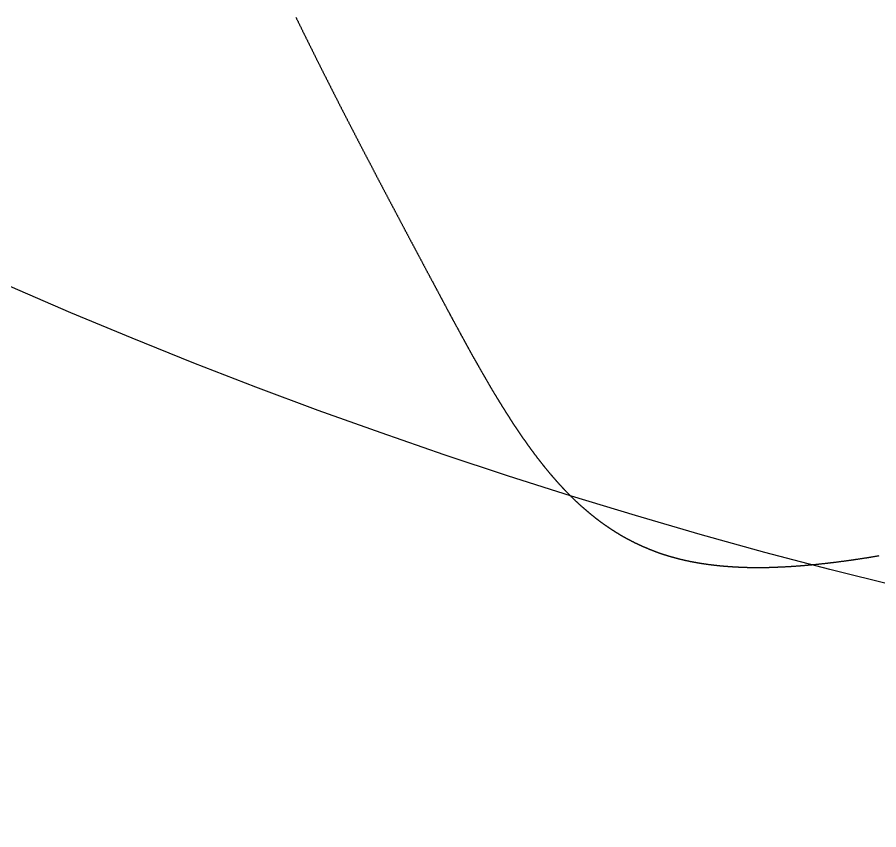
# Model space of a CAD drawing. Header units: millimetres. Extents: x 88 to 97873, y 32 to 55088.
# Drawn here: x 48786.786 to 48788.591, y 5107.366 to 5109.067 of the extents above; entities that cross this region are included whole.
import ezdxf

# ---------------------------------------------------------------- set-up
doc = ezdxf.new("R2010")
doc.units = ezdxf.units.MM
doc.header["$LTSCALE"] = 0.3

msp = doc.modelspace()

# ---------------------------------------------------------------- linework, layer by layer
msp.add_lwpolyline([(48787.3698, 5109.0677), (48787.3704, 5109.0665), (48787.371, 5109.0654), (48787.3715, 5109.0642), (48787.3721, 5109.063), (48787.3727, 5109.0618), (48787.3733, 5109.0607), (48787.3738, 5109.0595), (48787.3744, 5109.0583), (48787.375, 5109.0571), (48787.3755, 5109.056), (48787.3761, 5109.0548), (48787.3767, 5109.0536), (48787.3773, 5109.0525), (48787.3778, 5109.0513), (48787.3784, 5109.0501), (48787.379, 5109.0489), (48787.3796, 5109.0478), (48787.3801, 5109.0466), (48787.3807, 5109.0454), (48787.3813, 5109.0443), (48787.3819, 5109.0431), (48787.3824, 5109.0419), (48787.383, 5109.0408), (48787.3836, 5109.0396), (48787.3841, 5109.0384), (48787.3847, 5109.0372), (48787.3853, 5109.0361), (48787.3859, 5109.0349), (48787.3864, 5109.0337), (48787.387, 5109.0326), (48787.3876, 5109.0314), (48787.3882, 5109.0303), (48787.3887, 5109.0291), (48787.3893, 5109.0279), (48787.3899, 5109.0268), (48787.3905, 5109.0256), (48787.391, 5109.0244), (48787.3916, 5109.0233), (48787.3922, 5109.0221), (48787.3928, 5109.0209), (48787.3933, 5109.0198), (48787.3939, 5109.0186), (48787.3945, 5109.0175), (48787.3951, 5109.0163), (48787.3956, 5109.0151), (48787.3962, 5109.014), (48787.3968, 5109.0128), (48787.3974, 5109.0116), (48787.3979, 5109.0105), (48787.3985, 5109.0093), (48787.3991, 5109.0082), (48787.3997, 5109.007), (48787.4002, 5109.0058), (48787.4008, 5109.0047), (48787.4014, 5109.0035), (48787.402, 5109.0024), (48787.4025, 5109.0012), (48787.4031, 5109.0001), (48787.4037, 5108.9989), (48787.4043, 5108.9977), (48787.4048, 5108.9966), (48787.4054, 5108.9954), (48787.406, 5108.9943), (48787.4066, 5108.9931), (48787.4071, 5108.992), (48787.4077, 5108.9908), (48787.4083, 5108.9897), (48787.4089, 5108.9885), (48787.4094, 5108.9874), (48787.41, 5108.9862), (48787.4106, 5108.985), (48787.4111, 5108.9839), (48787.4117, 5108.9827), (48787.4123, 5108.9816), (48787.4129, 5108.9804), (48787.4134, 5108.9793), (48787.414, 5108.9781), (48787.4146, 5108.977), (48787.4152, 5108.9758), (48787.4157, 5108.9747), (48787.4163, 5108.9735), (48787.4169, 5108.9724), (48787.4175, 5108.9712), (48787.418, 5108.9701), (48787.4186, 5108.9689), (48787.4192, 5108.9678), (48787.4198, 5108.9666), (48787.4203, 5108.9655), (48787.4209, 5108.9644), (48787.4215, 5108.9632), (48787.4221, 5108.9621), (48787.4226, 5108.9609), (48787.4232, 5108.9598), (48787.4238, 5108.9586), (48787.4244, 5108.9575), (48787.4249, 5108.9563), (48787.4255, 5108.9552), (48787.4261, 5108.954), (48787.4267, 5108.9529), (48787.4272, 5108.9518), (48787.4278, 5108.9506), (48787.4284, 5108.9495), (48787.429, 5108.9483), (48787.4295, 5108.9472), (48787.4301, 5108.9461), (48787.4307, 5108.9449), (48787.4313, 5108.9438), (48787.4318, 5108.9426), (48787.4324, 5108.9415), (48787.433, 5108.9404), (48787.4336, 5108.9392), (48787.4341, 5108.9381), (48787.4347, 5108.9369), (48787.4353, 5108.9358), (48787.4359, 5108.9347), (48787.4364, 5108.9335), (48787.437, 5108.9324), (48787.4376, 5108.9313), (48787.4382, 5108.9301), (48787.4387, 5108.929), (48787.4393, 5108.9279), (48787.4399, 5108.9267), (48787.4404, 5108.9256), (48787.441, 5108.9244), (48787.4416, 5108.9233), (48787.4422, 5108.9222), (48787.4427, 5108.921), (48787.4433, 5108.9199), (48787.4439, 5108.9188), (48787.4445, 5108.9177), (48787.445, 5108.9165), (48787.4456, 5108.9154), (48787.4462, 5108.9143), (48787.4468, 5108.9131), (48787.4473, 5108.912), (48787.4479, 5108.9109), (48787.4485, 5108.9097), (48787.449, 5108.9086), (48787.4496, 5108.9075), (48787.4502, 5108.9064), (48787.4508, 5108.9052), (48787.4513, 5108.9041), (48787.4519, 5108.903), (48787.4525, 5108.9018), (48787.4531, 5108.9007), (48787.4536, 5108.8996), (48787.4542, 5108.8985), (48787.4548, 5108.8973), (48787.4554, 5108.8962), (48787.4559, 5108.8951), (48787.4565, 5108.894), (48787.4571, 5108.8928), (48787.4576, 5108.8917), (48787.4582, 5108.8906), (48787.4588, 5108.8895), (48787.4594, 5108.8884), (48787.4599, 5108.8872), (48787.4605, 5108.8861), (48787.4611, 5108.885), (48787.4616, 5108.8839), (48787.4622, 5108.8828), (48787.4628, 5108.8816), (48787.4634, 5108.8805), (48787.4639, 5108.8794), (48787.4645, 5108.8783), (48787.4651, 5108.8772), (48787.4657, 5108.876), (48787.4662, 5108.8749), (48787.4668, 5108.8738), (48787.4674, 5108.8727), (48787.4679, 5108.8716), (48787.4685, 5108.8705), (48787.4691, 5108.8693), (48787.4697, 5108.8682), (48787.4702, 5108.8671), (48787.4708, 5108.866), (48787.4714, 5108.8649), (48787.4719, 5108.8638), (48787.4725, 5108.8627), (48787.4731, 5108.8616), (48787.4736, 5108.8604), (48787.4742, 5108.8593), (48787.4748, 5108.8582), (48787.4754, 5108.8571), (48787.4759, 5108.856), (48787.4765, 5108.8549), (48787.4771, 5108.8538), (48787.4776, 5108.8527), (48787.4782, 5108.8516), (48787.4788, 5108.8504), (48787.4793, 5108.8493), (48787.4799, 5108.8482), (48787.4805, 5108.8471), (48787.4811, 5108.846), (48787.4816, 5108.8449), (48787.4822, 5108.8438), (48787.4828, 5108.8427), (48787.4833, 5108.8416), (48787.4839, 5108.8405), (48787.4845, 5108.8394), (48787.485, 5108.8383), (48787.4856, 5108.8372), (48787.4862, 5108.8361), (48787.4867, 5108.835), (48787.4873, 5108.8339), (48787.4879, 5108.8328), (48787.4885, 5108.8317), (48787.489, 5108.8306), (48787.4896, 5108.8295), (48787.4902, 5108.8284), (48787.4907, 5108.8273), (48787.4913, 5108.8262), (48787.4919, 5108.8251), (48787.4924, 5108.824), (48787.493, 5108.8229), (48787.4936, 5108.8218), (48787.4941, 5108.8207), (48787.4947, 5108.8196), (48787.4953, 5108.8185), (48787.4958, 5108.8174), (48787.4964, 5108.8163), (48787.497, 5108.8152), (48787.4975, 5108.8141), (48787.4981, 5108.813), (48787.4987, 5108.8119), (48787.4992, 5108.8108), (48787.4998, 5108.8097), (48787.5004, 5108.8086), (48787.5009, 5108.8075), (48787.5015, 5108.8065), (48787.5021, 5108.8054), (48787.5026, 5108.8043), (48787.5032, 5108.8032), (48787.5038, 5108.8021), (48787.5043, 5108.801), (48787.5049, 5108.7999), (48787.5055, 5108.7988), (48787.506, 5108.7977), (48787.5066, 5108.7966), (48787.5072, 5108.7956), (48787.5077, 5108.7945), (48787.5083, 5108.7934), (48787.5088, 5108.7923), (48787.5094, 5108.7912), (48787.51, 5108.7901), (48787.5105, 5108.789), (48787.5111, 5108.788), (48787.5117, 5108.7869), (48787.5122, 5108.7858), (48787.5128, 5108.7847), (48787.5134, 5108.7836), (48787.5139, 5108.7825), (48787.5145, 5108.7815), (48787.515, 5108.7804), (48787.5156, 5108.7793), (48787.5162, 5108.7782), (48787.5167, 5108.7771), (48787.5173, 5108.7761), (48787.5179, 5108.775), (48787.5184, 5108.7739), (48787.519, 5108.7728), (48787.5195, 5108.7717), (48787.5201, 5108.7707), (48787.5207, 5108.7696), (48787.5212, 5108.7685), (48787.5218, 5108.7674), (48787.5224, 5108.7664), (48787.5229, 5108.7653), (48787.5235, 5108.7642), (48787.524, 5108.7631), (48787.5246, 5108.7621), (48787.5252, 5108.761), (48787.5257, 5108.7599), (48787.5263, 5108.7589), (48787.5268, 5108.7578), (48787.5274, 5108.7567), (48787.528, 5108.7556), (48787.5285, 5108.7546), (48787.5291, 5108.7535), (48787.5296, 5108.7524), (48787.5302, 5108.7514), (48787.5308, 5108.7503), (48787.5313, 5108.7492), (48787.5319, 5108.7482), (48787.5324, 5108.7471), (48787.533, 5108.746), (48787.5335, 5108.745), (48787.5341, 5108.7439), (48787.5347, 5108.7428), (48787.5352, 5108.7418), (48787.5358, 5108.7407), (48787.5363, 5108.7396), (48787.5369, 5108.7386), (48787.5375, 5108.7375), (48787.538, 5108.7364), (48787.5386, 5108.7354), (48787.5391, 5108.7343), (48787.5397, 5108.7333), (48787.5402, 5108.7322), (48787.5408, 5108.7311), (48787.5414, 5108.7301), (48787.5419, 5108.729), (48787.5425, 5108.728), (48787.543, 5108.7269), (48787.5436, 5108.7258), (48787.5441, 5108.7248), (48787.5447, 5108.7237), (48787.5452, 5108.7227), (48787.5458, 5108.7216), (48787.5463, 5108.7206), (48787.5469, 5108.7195), (48787.5475, 5108.7184), (48787.548, 5108.7174), (48787.5486, 5108.7163), (48787.5491, 5108.7153), (48787.5497, 5108.7142), (48787.5502, 5108.7132), (48787.5508, 5108.7121), (48787.5513, 5108.7111), (48787.5519, 5108.71), (48787.5524, 5108.709), (48787.553, 5108.7079), (48787.5535, 5108.7069), (48787.5541, 5108.7058), (48787.5546, 5108.7048), (48787.5552, 5108.7037), (48787.5558, 5108.7027), (48787.5563, 5108.7016), (48787.5569, 5108.7006), (48787.5574, 5108.6995), (48787.558, 5108.6985), (48787.5585, 5108.6975), (48787.5591, 5108.6964), (48787.5596, 5108.6954), (48787.5602, 5108.6943), (48787.5607, 5108.6933), (48787.5613, 5108.6922), (48787.5618, 5108.6912), (48787.5624, 5108.6902), (48787.5629, 5108.6891), (48787.5635, 5108.6881), (48787.564, 5108.687), (48787.5646, 5108.686), (48787.5651, 5108.685), (48787.5657, 5108.6839), (48787.5662, 5108.6829), (48787.5667, 5108.6818), (48787.5673, 5108.6808), (48787.5678, 5108.6798), (48787.5684, 5108.6787), (48787.5689, 5108.6777), (48787.5695, 5108.6767), (48787.57, 5108.6756), (48787.5706, 5108.6746), (48787.5711, 5108.6736), (48787.5717, 5108.6725), (48787.5722, 5108.6715), (48787.5728, 5108.6705), (48787.5733, 5108.6694), (48787.5739, 5108.6684), (48787.5744, 5108.6674), (48787.5749, 5108.6663), (48787.5755, 5108.6653), (48787.576, 5108.6643), (48787.5766, 5108.6632), (48787.5771, 5108.6622), (48787.5777, 5108.6612), (48787.5782, 5108.6602), (48787.5788, 5108.6591), (48787.5793, 5108.6581), (48787.5798, 5108.6571), (48787.5804, 5108.6561), (48787.5809, 5108.655), (48787.5815, 5108.654), (48787.582, 5108.653), (48787.5826, 5108.652), (48787.5831, 5108.6509), (48787.5836, 5108.6499), (48787.5842, 5108.6489), (48787.5847, 5108.6479), (48787.5853, 5108.6469), (48787.5858, 5108.6458), (48787.5863, 5108.6448), (48787.5869, 5108.6438), (48787.5874, 5108.6428), (48787.588, 5108.6418), (48787.5885, 5108.6407), (48787.589, 5108.6397), (48787.5896, 5108.6387), (48787.5901, 5108.6377), (48787.5907, 5108.6367), (48787.5912, 5108.6357), (48787.5917, 5108.6347), (48787.5923, 5108.6336), (48787.5928, 5108.6326), (48787.5933, 5108.6316), (48787.5939, 5108.6306), (48787.5944, 5108.6296), (48787.595, 5108.6286), (48787.5955, 5108.6276), (48787.596, 5108.6266), (48787.5966, 5108.6255), (48787.5971, 5108.6245), (48787.5976, 5108.6235), (48787.5982, 5108.6225), (48787.5987, 5108.6215), (48787.5992, 5108.6205), (48787.5998, 5108.6195), (48787.6003, 5108.6185), (48787.6008, 5108.6175), (48787.6014, 5108.6165), (48787.6019, 5108.6155), (48787.6024, 5108.6145), (48787.603, 5108.6135), (48787.6035, 5108.6125), (48787.604, 5108.6115), (48787.6046, 5108.6105), (48787.6051, 5108.6095), (48787.6056, 5108.6085), (48787.6062, 5108.6075), (48787.6067, 5108.6065), (48787.6072, 5108.6055), (48787.6078, 5108.6045), (48787.6083, 5108.6035), (48787.6088, 5108.6025), (48787.6094, 5108.6015), (48787.6099, 5108.6005), (48787.6104, 5108.5995), (48787.6109, 5108.5985), (48787.6115, 5108.5975), (48787.612, 5108.5965), (48787.6125, 5108.5955), (48787.6131, 5108.5945), (48787.6136, 5108.5935), (48787.6141, 5108.5925), (48787.6146, 5108.5915), (48787.6152, 5108.5905), (48787.6157, 5108.5896), (48787.6162, 5108.5886), (48787.6168, 5108.5876), (48787.6173, 5108.5866), (48787.6178, 5108.5856), (48787.6183, 5108.5846), (48787.6189, 5108.5836), (48787.6194, 5108.5826), (48787.6199, 5108.5817), (48787.6204, 5108.5807), (48787.621, 5108.5797), (48787.6215, 5108.5787), (48787.622, 5108.5777), (48787.6225, 5108.5767), (48787.6231, 5108.5757), (48787.6236, 5108.5748), (48787.6241, 5108.5738), (48787.6246, 5108.5728), (48787.6251, 5108.5718), (48787.6257, 5108.5708), (48787.6262, 5108.5699), (48787.6267, 5108.5689), (48787.6272, 5108.5679), (48787.6277, 5108.5669), (48787.6283, 5108.566), (48787.6288, 5108.565), (48787.6293, 5108.564), (48787.6298, 5108.563), (48787.6303, 5108.5621), (48787.6309, 5108.5611), (48787.6314, 5108.5601), (48787.6319, 5108.5591), (48787.6324, 5108.5582), (48787.6329, 5108.5572), (48787.6335, 5108.5562), (48787.634, 5108.5552), (48787.6345, 5108.5543), (48787.635, 5108.5533), (48787.6355, 5108.5523), (48787.636, 5108.5514), (48787.6366, 5108.5504), (48787.6371, 5108.5494), (48787.6376, 5108.5485), (48787.6381, 5108.5475), (48787.6386, 5108.5465), (48787.6391, 5108.5456), (48787.6397, 5108.5446), (48787.6402, 5108.5436), (48787.6407, 5108.5427), (48787.6412, 5108.5417), (48787.6417, 5108.5407), (48787.6422, 5108.5398), (48787.6427, 5108.5388), (48787.6432, 5108.5379), (48787.6438, 5108.5369), (48787.6443, 5108.5359), (48787.6448, 5108.535), (48787.6453, 5108.534), (48787.6458, 5108.5331), (48787.6463, 5108.5321), (48787.6468, 5108.5312), (48787.6473, 5108.5302), (48787.6478, 5108.5292), (48787.6484, 5108.5283), (48787.6489, 5108.5273), (48787.6494, 5108.5264), (48787.6499, 5108.5254), (48787.6504, 5108.5245), (48787.6509, 5108.5235), (48787.6514, 5108.5226), (48787.6519, 5108.5216), (48787.6524, 5108.5207), (48787.6529, 5108.5197), (48787.6534, 5108.5188), (48787.6539, 5108.5178), (48787.6544, 5108.5169), (48787.6549, 5108.5159), (48787.6554, 5108.515), (48787.656, 5108.514), (48787.6565, 5108.5131), (48787.657, 5108.5121), (48787.6575, 5108.5112), (48787.658, 5108.5103), (48787.6585, 5108.5093), (48787.659, 5108.5084), (48787.6595, 5108.5074), (48787.66, 5108.5065), (48787.6605, 5108.5055), (48787.661, 5108.5046), (48787.6615, 5108.5037), (48787.662, 5108.5027), (48787.6625, 5108.5018), (48787.663, 5108.5009), (48787.6635, 5108.4999), (48787.664, 5108.499), (48787.6645, 5108.498), (48787.665, 5108.4971), (48787.6655, 5108.4962), (48787.666, 5108.4952), (48787.6665, 5108.4943), (48787.667, 5108.4934), (48787.6675, 5108.4924), (48787.668, 5108.4915), (48787.6685, 5108.4906), (48787.669, 5108.4896), (48787.6695, 5108.4887), (48787.67, 5108.4878), (48787.6705, 5108.4869), (48787.671, 5108.4859), (48787.6715, 5108.485), (48787.6719, 5108.4841), (48787.6724, 5108.4831), (48787.6729, 5108.4822), (48787.6734, 5108.4813), (48787.6739, 5108.4804), (48787.6744, 5108.4794), (48787.6749, 5108.4785), (48787.6754, 5108.4776), (48787.6759, 5108.4767), (48787.6764, 5108.4758), (48787.6769, 5108.4748), (48787.6774, 5108.4739), (48787.6779, 5108.473), (48787.6784, 5108.4721), (48787.6789, 5108.4712), (48787.6793, 5108.4702), (48787.6798, 5108.4693), (48787.6803, 5108.4684), (48787.6808, 5108.4675), (48787.6813, 5108.4666), (48787.6818, 5108.4657), (48787.6823, 5108.4647), (48787.6828, 5108.4638), (48787.6833, 5108.4629), (48787.6838, 5108.462), (48787.6842, 5108.4611), (48787.6847, 5108.4602), (48787.6852, 5108.4593), (48787.6857, 5108.4584), (48787.6862, 5108.4575), (48787.6867, 5108.4565), (48787.6872, 5108.4556), (48787.6877, 5108.4547), (48787.6882, 5108.4538), (48787.6886, 5108.4529), (48787.6891, 5108.452), (48787.6896, 5108.4511), (48787.6901, 5108.4502), (48787.6906, 5108.4493), (48787.6911, 5108.4484), (48787.6916, 5108.4475), (48787.692, 5108.4466), (48787.6925, 5108.4457), (48787.693, 5108.4448), (48787.6935, 5108.4439), (48787.694, 5108.443), (48787.6945, 5108.4421), (48787.6949, 5108.4412), (48787.6954, 5108.4403), (48787.6959, 5108.4394), (48787.6964, 5108.4385), (48787.6969, 5108.4376), (48787.6974, 5108.4367), (48787.6978, 5108.4358), (48787.6983, 5108.4349), (48787.6988, 5108.434), (48787.6993, 5108.4331), (48787.6998, 5108.4322), (48787.7003, 5108.4313), (48787.7007, 5108.4305), (48787.7012, 5108.4296), (48787.7017, 5108.4287), (48787.7022, 5108.4278), (48787.7027, 5108.4269), (48787.7031, 5108.426), (48787.7036, 5108.4251), (48787.7041, 5108.4242), (48787.7046, 5108.4234), (48787.7051, 5108.4225), (48787.7055, 5108.4216), (48787.706, 5108.4207), (48787.7065, 5108.4198), (48787.707, 5108.4189), (48787.7075, 5108.418), (48787.7079, 5108.4172), (48787.7084, 5108.4163), (48787.7089, 5108.4154), (48787.7094, 5108.4145), (48787.7099, 5108.4136), (48787.7103, 5108.4128), (48787.7108, 5108.4119), (48787.7113, 5108.411), (48787.7118, 5108.4101), (48787.7122, 5108.4093), (48787.7127, 5108.4084), (48787.7132, 5108.4075), (48787.7137, 5108.4066), (48787.7141, 5108.4058), (48787.7146, 5108.4049), (48787.7151, 5108.404), (48787.7156, 5108.4031), (48787.716, 5108.4023), (48787.7165, 5108.4014), (48787.717, 5108.4005), (48787.7175, 5108.3997), (48787.718, 5108.3988), (48787.7184, 5108.3979), (48787.7189, 5108.3971), (48787.7194, 5108.3962), (48787.7198, 5108.3953), (48787.7203, 5108.3945), (48787.7208, 5108.3936), (48787.7213, 5108.3927), (48787.7217, 5108.3919), (48787.7222, 5108.391), (48787.7227, 5108.3902), (48787.7232, 5108.3893), (48787.7236, 5108.3884), (48787.7241, 5108.3876), (48787.7246, 5108.3867), (48787.7251, 5108.3859), (48787.7255, 5108.385), (48787.726, 5108.3841), (48787.7265, 5108.3833), (48787.7269, 5108.3824), (48787.7274, 5108.3816), (48787.7279, 5108.3807), (48787.7284, 5108.3799), (48787.7288, 5108.379), (48787.7293, 5108.3782), (48787.7298, 5108.3773), (48787.7302, 5108.3765), (48787.7307, 5108.3756), (48787.7312, 5108.3748), (48787.7317, 5108.3739), (48787.7321, 5108.3731), (48787.7326, 5108.3722), (48787.7331, 5108.3714), (48787.7335, 5108.3705), (48787.734, 5108.3697), (48787.7345, 5108.3688), (48787.7349, 5108.368), (48787.7354, 5108.3671), (48787.7359, 5108.3663), (48787.7364, 5108.3654), (48787.7368, 5108.3646), (48787.7373, 5108.3638), (48787.7378, 5108.3629), (48787.7382, 5108.3621), (48787.7387, 5108.3612), (48787.7392, 5108.3604), (48787.7396, 5108.3596), (48787.7401, 5108.3587), (48787.7406, 5108.3579), (48787.741, 5108.357), (48787.7415, 5108.3562), (48787.742, 5108.3554), (48787.7424, 5108.3545), (48787.7429, 5108.3537), (48787.7434, 5108.3529), (48787.7439, 5108.352), (48787.7443, 5108.3512), (48787.7448, 5108.3504), (48787.7453, 5108.3496), (48787.7457, 5108.3487), (48787.7462, 5108.3479), (48787.7467, 5108.3471), (48787.7471, 5108.3462), (48787.7476, 5108.3454), (48787.7481, 5108.3446), (48787.7485, 5108.3438), (48787.749, 5108.3429), (48787.7495, 5108.3421), (48787.7499, 5108.3413), (48787.7504, 5108.3405), (48787.7509, 5108.3396), (48787.7513, 5108.3388), (48787.7518, 5108.338), (48787.7523, 5108.3372), (48787.7527, 5108.3364), (48787.7532, 5108.3355), (48787.7536, 5108.3347), (48787.7541, 5108.3339), (48787.7546, 5108.3331), (48787.755, 5108.3323), (48787.7555, 5108.3314), (48787.756, 5108.3306), (48787.7564, 5108.3298), (48787.7569, 5108.329), (48787.7574, 5108.3282), (48787.7578, 5108.3274), (48787.7583, 5108.3266), (48787.7588, 5108.3258), (48787.7592, 5108.3249), (48787.7597, 5108.3241), (48787.7602, 5108.3233), (48787.7606, 5108.3225), (48787.7611, 5108.3217), (48787.7616, 5108.3209), (48787.762, 5108.3201), (48787.7625, 5108.3193), (48787.7629, 5108.3185), (48787.7634, 5108.3177), (48787.7639, 5108.3169), (48787.7643, 5108.3161), (48787.7648, 5108.3153), (48787.7653, 5108.3145), (48787.7657, 5108.3137), (48787.7662, 5108.3129), (48787.7667, 5108.3121), (48787.7671, 5108.3113), (48787.7676, 5108.3105), (48787.768, 5108.3097), (48787.7685, 5108.3089), (48787.769, 5108.3081), (48787.7694, 5108.3073), (48787.7699, 5108.3065), (48787.7704, 5108.3057), (48787.7708, 5108.3049), (48787.7713, 5108.3041), (48787.7718, 5108.3033), (48787.7722, 5108.3025), (48787.7727, 5108.3017), (48787.7731, 5108.3009), (48787.7736, 5108.3002), (48787.7741, 5108.2994), (48787.7745, 5108.2986), (48787.775, 5108.2978), (48787.7755, 5108.297), (48787.7759, 5108.2962), (48787.7764, 5108.2954), (48787.7769, 5108.2947), (48787.7773, 5108.2939), (48787.7778, 5108.2931), (48787.7782, 5108.2923), (48787.7787, 5108.2915), (48787.7792, 5108.2907), (48787.7796, 5108.29), (48787.7801, 5108.2892), (48787.7806, 5108.2884), (48787.781, 5108.2876), (48787.7815, 5108.2868), (48787.7819, 5108.2861), (48787.7824, 5108.2853), (48787.7829, 5108.2845), (48787.7833, 5108.2837), (48787.7838, 5108.283), (48787.7843, 5108.2822), (48787.7847, 5108.2814), (48787.7852, 5108.2806), (48787.7856, 5108.2799), (48787.7861, 5108.2791), (48787.7866, 5108.2783), (48787.787, 5108.2776), (48787.7875, 5108.2768), (48787.788, 5108.276), (48787.7884, 5108.2753), (48787.7889, 5108.2745), (48787.7893, 5108.2737), (48787.7898, 5108.273), (48787.7903, 5108.2722), (48787.7907, 5108.2714), (48787.7912, 5108.2707), (48787.7917, 5108.2699), (48787.7921, 5108.2692), (48787.7926, 5108.2684), (48787.7931, 5108.2676), (48787.7935, 5108.2669), (48787.794, 5108.2661), (48787.7944, 5108.2654), (48787.7949, 5108.2646), (48787.7954, 5108.2638), (48787.7958, 5108.2631), (48787.7963, 5108.2623), (48787.7968, 5108.2616), (48787.7972, 5108.2608), (48787.7977, 5108.2601), (48787.7981, 5108.2593), (48787.7986, 5108.2586), (48787.7991, 5108.2578), (48787.7995, 5108.2571), (48787.8, 5108.2563), (48787.8005, 5108.2556), (48787.8009, 5108.2548), (48787.8014, 5108.2541), (48787.8018, 5108.2533), (48787.8023, 5108.2526), (48787.8028, 5108.2518), (48787.8032, 5108.2511), (48787.8037, 5108.2503), (48787.8042, 5108.2496), (48787.8046, 5108.2489), (48787.8051, 5108.2481), (48787.8056, 5108.2474), (48787.806, 5108.2466), (48787.8065, 5108.2459), (48787.8069, 5108.2452), (48787.8074, 5108.2444), (48787.8079, 5108.2437), (48787.8083, 5108.2429), (48787.8088, 5108.2422), (48787.8093, 5108.2415), (48787.8097, 5108.2407), (48787.8102, 5108.24), (48787.8107, 5108.2393), (48787.8111, 5108.2385), (48787.8116, 5108.2378), (48787.8121, 5108.2371), (48787.8125, 5108.2363), (48787.813, 5108.2356), (48787.8134, 5108.2349), (48787.8139, 5108.2342), (48787.8144, 5108.2334), (48787.8148, 5108.2327), (48787.8153, 5108.232), (48787.8158, 5108.2313), (48787.8162, 5108.2305), (48787.8167, 5108.2298), (48787.8172, 5108.2291), (48787.8176, 5108.2284), (48787.8181, 5108.2276), (48787.8186, 5108.2269), (48787.819, 5108.2262), (48787.8195, 5108.2255), (48787.82, 5108.2248), (48787.8204, 5108.224), (48787.8209, 5108.2233), (48787.8214, 5108.2226), (48787.8218, 5108.2219), (48787.8223, 5108.2212), (48787.8228, 5108.2205), (48787.8232, 5108.2197), (48787.8237, 5108.219), (48787.8241, 5108.2183), (48787.8246, 5108.2176), (48787.8251, 5108.2169), (48787.8255, 5108.2162), (48787.826, 5108.2155), (48787.8265, 5108.2148), (48787.8269, 5108.2141), (48787.8274, 5108.2134), (48787.8279, 5108.2126), (48787.8283, 5108.2119), (48787.8288, 5108.2112), (48787.8293, 5108.2105), (48787.8298, 5108.2098), (48787.8302, 5108.2091), (48787.8307, 5108.2084), (48787.8312, 5108.2077), (48787.8316, 5108.207), (48787.8321, 5108.2063), (48787.8326, 5108.2056), (48787.833, 5108.2049), (48787.8335, 5108.2042), (48787.834, 5108.2035), (48787.8344, 5108.2028), (48787.8349, 5108.2021), (48787.8354, 5108.2014), (48787.8358, 5108.2008), (48787.8363, 5108.2001), (48787.8368, 5108.1994), (48787.8372, 5108.1987), (48787.8377, 5108.198), (48787.8382, 5108.1973), (48787.8387, 5108.1966), (48787.8391, 5108.1959), (48787.8396, 5108.1952), (48787.8401, 5108.1945), (48787.8405, 5108.1939), (48787.841, 5108.1932), (48787.8415, 5108.1925), (48787.8419, 5108.1918), (48787.8424, 5108.1911), (48787.8429, 5108.1904), (48787.8434, 5108.1898), (48787.8438, 5108.1891), (48787.8443, 5108.1884), (48787.8448, 5108.1877), (48787.8452, 5108.187), (48787.8457, 5108.1864), (48787.8462, 5108.1857), (48787.8467, 5108.185), (48787.8471, 5108.1843), (48787.8476, 5108.1837), (48787.8481, 5108.183), (48787.8485, 5108.1823), (48787.849, 5108.1816), (48787.8495, 5108.181), (48787.85, 5108.1803), (48787.8504, 5108.1796), (48787.8509, 5108.1789), (48787.8514, 5108.1783), (48787.8518, 5108.1776), (48787.8523, 5108.1769), (48787.8528, 5108.1763), (48787.8533, 5108.1756), (48787.8537, 5108.1749), (48787.8542, 5108.1743), (48787.8547, 5108.1736), (48787.8552, 5108.1729), (48787.8556, 5108.1723), (48787.8561, 5108.1716), (48787.8566, 5108.171), (48787.8571, 5108.1703), (48787.8575, 5108.1696), (48787.858, 5108.169), (48787.8585, 5108.1683), (48787.859, 5108.1677), (48787.8594, 5108.167), (48787.8599, 5108.1664), (48787.8604, 5108.1657), (48787.8609, 5108.1651), (48787.8613, 5108.1644), (48787.8618, 5108.1637), (48787.8623, 5108.1631), (48787.8628, 5108.1624), (48787.8633, 5108.1618), (48787.8637, 5108.1611), (48787.8642, 5108.1605), (48787.8647, 5108.1598), (48787.8652, 5108.1592), (48787.8656, 5108.1586), (48787.8661, 5108.1579), (48787.8666, 5108.1573), (48787.8671, 5108.1566), (48787.8676, 5108.156), (48787.868, 5108.1553), (48787.8685, 5108.1547), (48787.869, 5108.154), (48787.8695, 5108.1534), (48787.87, 5108.1528), (48787.8704, 5108.1521), (48787.8709, 5108.1515), (48787.8714, 5108.1509), (48787.8719, 5108.1502), (48787.8724, 5108.1496), (48787.8728, 5108.1489), (48787.8733, 5108.1483), (48787.8738, 5108.1477), (48787.8743, 5108.147), (48787.8748, 5108.1464), (48787.8752, 5108.1458), (48787.8757, 5108.1452), (48787.8762, 5108.1445), (48787.8767, 5108.1439), (48787.8772, 5108.1433), (48787.8777, 5108.1426), (48787.8781, 5108.142), (48787.8786, 5108.1414), (48787.8791, 5108.1408), (48787.8796, 5108.1401), (48787.8801, 5108.1395), (48787.8806, 5108.1389), (48787.8811, 5108.1383), (48787.8815, 5108.1377), (48787.882, 5108.137), (48787.8825, 5108.1364), (48787.883, 5108.1358), (48787.8835, 5108.1352), (48787.884, 5108.1346), (48787.8844, 5108.1339), (48787.8849, 5108.1333), (48787.8854, 5108.1327), (48787.8859, 5108.1321), (48787.8864, 5108.1315), (48787.8869, 5108.1309), (48787.8874, 5108.1303), (48787.8879, 5108.1297), (48787.8883, 5108.129), (48787.8888, 5108.1284), (48787.8893, 5108.1278), (48787.8898, 5108.1272), (48787.8903, 5108.1266), (48787.8908, 5108.126), (48787.8913, 5108.1254), (48787.8918, 5108.1248), (48787.8923, 5108.1242), (48787.8928, 5108.1236), (48787.8932, 5108.123), (48787.8937, 5108.1224), (48787.8942, 5108.1218), (48787.8947, 5108.1212), (48787.8952, 5108.1206), (48787.8957, 5108.12), (48787.8962, 5108.1194), (48787.8967, 5108.1188), (48787.8972, 5108.1182), (48787.8977, 5108.1176), (48787.8982, 5108.117), (48787.8987, 5108.1164), (48787.8991, 5108.1158), (48787.8996, 5108.1152), (48787.9001, 5108.1146), (48787.9006, 5108.114), (48787.9011, 5108.1135), (48787.9016, 5108.1129), (48787.9021, 5108.1123), (48787.9026, 5108.1117), (48787.9031, 5108.1111), (48787.9036, 5108.1105), (48787.9041, 5108.1099), (48787.9046, 5108.1094), (48787.9051, 5108.1088), (48787.9056, 5108.1082), (48787.9061, 5108.1076), (48787.9066, 5108.107), (48787.9071, 5108.1064), (48787.9076, 5108.1059), (48787.9081, 5108.1053), (48787.9086, 5108.1047), (48787.9091, 5108.1041), (48787.9096, 5108.1036), (48787.9101, 5108.103), (48787.9106, 5108.1024), (48787.9111, 5108.1018), (48787.9116, 5108.1013), (48787.9121, 5108.1007), (48787.9126, 5108.1001), (48787.9131, 5108.0995), (48787.9136, 5108.099), (48787.9141, 5108.0984), (48787.9146, 5108.0978), (48787.9151, 5108.0973), (48787.9156, 5108.0967), (48787.9161, 5108.0961), (48787.9166, 5108.0956), (48787.9171, 5108.095), (48787.9176, 5108.0945), (48787.9181, 5108.0939), (48787.9186, 5108.0933), (48787.9191, 5108.0928), (48787.9196, 5108.0922), (48787.9201, 5108.0916), (48787.9206, 5108.0911), (48787.9211, 5108.0905), (48787.9216, 5108.09), (48787.9221, 5108.0894), (48787.9227, 5108.0889), (48787.9232, 5108.0883), (48787.9237, 5108.0878), (48787.9242, 5108.0872), (48787.9247, 5108.0867), (48787.9252, 5108.0861), (48787.9257, 5108.0856), (48787.9262, 5108.085), (48787.9267, 5108.0845), (48787.9272, 5108.0839), (48787.9277, 5108.0834), (48787.9283, 5108.0828), (48787.9288, 5108.0823), (48787.9293, 5108.0817), (48787.9298, 5108.0812), (48787.9303, 5108.0806), (48787.9308, 5108.0801), (48787.9313, 5108.0796), (48787.9318, 5108.079), (48787.9323, 5108.0785), (48787.9329, 5108.0779), (48787.9334, 5108.0774), (48787.9339, 5108.0769), (48787.9344, 5108.0763), (48787.9349, 5108.0758), (48787.9354, 5108.0753), (48787.9359, 5108.0747), (48787.9365, 5108.0742), (48787.937, 5108.0737), (48787.9375, 5108.0731), (48787.938, 5108.0726), (48787.9385, 5108.0721), (48787.939, 5108.0715), (48787.9396, 5108.071), (48787.9401, 5108.0705), (48787.9406, 5108.07), (48787.9411, 5108.0694), (48787.9416, 5108.0689), (48787.9422, 5108.0684), (48787.9427, 5108.0679), (48787.9432, 5108.0673), (48787.9437, 5108.0668), (48787.9442, 5108.0663), (48787.9448, 5108.0658), (48787.9453, 5108.0653), (48787.9458, 5108.0647), (48787.9463, 5108.0642), (48787.9469, 5108.0637), (48787.9474, 5108.0632), (48787.9479, 5108.0627), (48787.9484, 5108.0622), (48787.9489, 5108.0616), (48787.9495, 5108.0611), (48787.95, 5108.0606), (48787.9505, 5108.0601), (48787.951, 5108.0596), (48787.9516, 5108.0591), (48787.9521, 5108.0586), (48787.9526, 5108.0581), (48787.9532, 5108.0576), (48787.9537, 5108.0571), (48787.9542, 5108.0566), (48787.9547, 5108.0561), (48787.9553, 5108.0556), (48787.9558, 5108.055), (48787.9563, 5108.0545), (48787.9569, 5108.054), (48787.9574, 5108.0535), (48787.9579, 5108.053), (48787.9584, 5108.0526), (48787.959, 5108.0521), (48787.9595, 5108.0516), (48787.96, 5108.0511), (48787.9606, 5108.0506), (48787.9611, 5108.0501), (48787.9616, 5108.0496), (48787.9622, 5108.0491), (48787.9627, 5108.0486), (48787.9632, 5108.0481), (48787.9638, 5108.0476), (48787.9643, 5108.0471), (48787.9649, 5108.0466), (48787.9654, 5108.0462), (48787.9659, 5108.0457), (48787.9665, 5108.0452), (48787.967, 5108.0447), (48787.9675, 5108.0442), (48787.9681, 5108.0437), (48787.9686, 5108.0432), (48787.9692, 5108.0428), (48787.9697, 5108.0423), (48787.9702, 5108.0418), (48787.9708, 5108.0413), (48787.9713, 5108.0409), (48787.9719, 5108.0404), (48787.9724, 5108.0399), (48787.9729, 5108.0394), (48787.9735, 5108.0389), (48787.974, 5108.0385), (48787.9746, 5108.038), (48787.9751, 5108.0375), (48787.9757, 5108.0371), (48787.9762, 5108.0366), (48787.9767, 5108.0361), (48787.9773, 5108.0357), (48787.9778, 5108.0352), (48787.9784, 5108.0347), (48787.9789, 5108.0343), (48787.9795, 5108.0338), (48787.98, 5108.0333), (48787.9806, 5108.0329), (48787.9811, 5108.0324), (48787.9817, 5108.0319), (48787.9822, 5108.0315), (48787.9828, 5108.031), (48787.9833, 5108.0306), (48787.9839, 5108.0301), (48787.9844, 5108.0296), (48787.985, 5108.0292), (48787.9855, 5108.0287), (48787.9861, 5108.0283), (48787.9866, 5108.0278), (48787.9872, 5108.0274), (48787.9877, 5108.0269), (48787.9883, 5108.0265), (48787.9888, 5108.026), (48787.9894, 5108.0256), (48787.99, 5108.0251), (48787.9905, 5108.0247), (48787.9911, 5108.0242), (48787.9916, 5108.0238), (48787.9922, 5108.0233), (48787.9927, 5108.0229), (48787.9933, 5108.0224), (48787.9939, 5108.022), (48787.9944, 5108.0216), (48787.995, 5108.0211), (48787.9955, 5108.0207), (48787.9961, 5108.0202), (48787.9967, 5108.0198), (48787.9972, 5108.0194), (48787.9978, 5108.0189), (48787.9983, 5108.0185), (48787.9989, 5108.0181), (48787.9995, 5108.0176), (48788, 5108.0172), (48788.0006, 5108.0168), (48788.0012, 5108.0163), (48788.0017, 5108.0159), (48788.0023, 5108.0155), (48788.0029, 5108.015), (48788.0034, 5108.0146), (48788.004, 5108.0142), (48788.0046, 5108.0137), (48788.0051, 5108.0133), (48788.0057, 5108.0129), (48788.0063, 5108.0125), (48788.0068, 5108.0121), (48788.0074, 5108.0116), (48788.008, 5108.0112), (48788.0085, 5108.0108), (48788.0091, 5108.0104), (48788.0097, 5108.01), (48788.0103, 5108.0095), (48788.0108, 5108.0091), (48788.0114, 5108.0087), (48788.012, 5108.0083), (48788.0126, 5108.0079), (48788.0131, 5108.0075), (48788.0137, 5108.007), (48788.0143, 5108.0066), (48788.0149, 5108.0062), (48788.0154, 5108.0058), (48788.016, 5108.0054), (48788.0166, 5108.005), (48788.0172, 5108.0046), (48788.0178, 5108.0042), (48788.0183, 5108.0038), (48788.0189, 5108.0034), (48788.0195, 5108.003), (48788.0201, 5108.0026), (48788.0207, 5108.0022), (48788.0212, 5108.0018), (48788.0218, 5108.0014), (48788.0224, 5108.001), (48788.023, 5108.0006), (48788.0236, 5108.0002), (48788.0242, 5107.9998), (48788.0247, 5107.9994), (48788.0253, 5107.999), (48788.0259, 5107.9986), (48788.0265, 5107.9982), (48788.0271, 5107.9978), (48788.0277, 5107.9974), (48788.0283, 5107.997), (48788.0288, 5107.9966), (48788.0294, 5107.9963), (48788.03, 5107.9959), (48788.0306, 5107.9955), (48788.0312, 5107.9951), (48788.0318, 5107.9947), (48788.0324, 5107.9943), (48788.033, 5107.9939), (48788.0336, 5107.9936), (48788.0342, 5107.9932), (48788.0348, 5107.9928), (48788.0354, 5107.9924), (48788.036, 5107.992), (48788.0366, 5107.9917), (48788.0371, 5107.9913), (48788.0377, 5107.9909), (48788.0383, 5107.9905), (48788.0389, 5107.9902), (48788.0395, 5107.9898), (48788.0401, 5107.9894), (48788.0407, 5107.989), (48788.0413, 5107.9887), (48788.0419, 5107.9883), (48788.0425, 5107.9879), (48788.0431, 5107.9876), (48788.0437, 5107.9872), (48788.0443, 5107.9868), (48788.0449, 5107.9865), (48788.0456, 5107.9861), (48788.0462, 5107.9857), (48788.0468, 5107.9854), (48788.0474, 5107.985), (48788.048, 5107.9847), (48788.0486, 5107.9843), (48788.0492, 5107.9839), (48788.0498, 5107.9836), (48788.0504, 5107.9832), (48788.051, 5107.9829), (48788.0516, 5107.9825), (48788.0522, 5107.9822), (48788.0528, 5107.9818), (48788.0535, 5107.9815), (48788.0541, 5107.9811), (48788.0547, 5107.9808), (48788.0553, 5107.9804), (48788.0559, 5107.9801), (48788.0565, 5107.9797), (48788.0571, 5107.9794), (48788.0577, 5107.979), (48788.0584, 5107.9787), (48788.059, 5107.9783), (48788.0596, 5107.978), (48788.0602, 5107.9776), (48788.0608, 5107.9773), (48788.0615, 5107.977), (48788.0621, 5107.9766), (48788.0627, 5107.9763), (48788.0633, 5107.9759), (48788.0639, 5107.9756), (48788.0646, 5107.9753), (48788.0652, 5107.9749), (48788.0658, 5107.9746), (48788.0664, 5107.9743), (48788.067, 5107.9739), (48788.0677, 5107.9736), (48788.0683, 5107.9733), (48788.0689, 5107.9729), (48788.0696, 5107.9726), (48788.0702, 5107.9723), (48788.0708, 5107.972), (48788.0714, 5107.9716), (48788.0721, 5107.9713), (48788.0727, 5107.971), (48788.0733, 5107.9707), (48788.074, 5107.9703), (48788.0746, 5107.97), (48788.0752, 5107.9697), (48788.0759, 5107.9694), (48788.0765, 5107.9691), (48788.0771, 5107.9687), (48788.0778, 5107.9684), (48788.0784, 5107.9681), (48788.079, 5107.9678), (48788.0797, 5107.9675), (48788.0803, 5107.9672), (48788.0809, 5107.9669), (48788.0816, 5107.9665), (48788.0822, 5107.9662), (48788.0828, 5107.9659), (48788.0835, 5107.9656), (48788.0841, 5107.9653), (48788.0848, 5107.965), (48788.0854, 5107.9647), (48788.0861, 5107.9644), (48788.0867, 5107.9641), (48788.0873, 5107.9638), (48788.088, 5107.9635), (48788.0886, 5107.9632), (48788.0893, 5107.9629), (48788.0899, 5107.9626), (48788.0906, 5107.9623), (48788.0912, 5107.962), (48788.0919, 5107.9617), (48788.0925, 5107.9614), (48788.0932, 5107.9611), (48788.0938, 5107.9608), (48788.0945, 5107.9605), (48788.0951, 5107.9602), (48788.0958, 5107.9599), (48788.0964, 5107.9596), (48788.0971, 5107.9594), (48788.0977, 5107.9591), (48788.0984, 5107.9588), (48788.099, 5107.9585), (48788.0997, 5107.9582), (48788.1004, 5107.9579), (48788.101, 5107.9576), (48788.1017, 5107.9574), (48788.1023, 5107.9571), (48788.103, 5107.9568), (48788.1036, 5107.9565), (48788.1043, 5107.9562), (48788.105, 5107.956), (48788.1056, 5107.9557), (48788.1063, 5107.9554), (48788.107, 5107.9551), (48788.1076, 5107.9549), (48788.1083, 5107.9546), (48788.1089, 5107.9543), (48788.1096, 5107.954), (48788.1103, 5107.9538), (48788.1109, 5107.9535), (48788.1116, 5107.9532), (48788.1123, 5107.953), (48788.113, 5107.9527), (48788.1136, 5107.9524), (48788.1143, 5107.9522), (48788.115, 5107.9519), (48788.1156, 5107.9516), (48788.1163, 5107.9514), (48788.117, 5107.9511), (48788.1177, 5107.9509), (48788.1183, 5107.9506), (48788.119, 5107.9503), (48788.1197, 5107.9501), (48788.1204, 5107.9498), (48788.121, 5107.9496), (48788.1217, 5107.9493), (48788.1224, 5107.9491), (48788.1231, 5107.9488), (48788.1238, 5107.9486), (48788.1244, 5107.9483), (48788.1251, 5107.9481), (48788.1258, 5107.9478), (48788.1265, 5107.9476), (48788.1272, 5107.9473), (48788.1279, 5107.9471), (48788.1285, 5107.9468), (48788.1292, 5107.9466), (48788.1299, 5107.9463), (48788.1306, 5107.9461), (48788.1313, 5107.9459), (48788.132, 5107.9456), (48788.1327, 5107.9454), (48788.1334, 5107.9451), (48788.134, 5107.9449), (48788.1347, 5107.9447), (48788.1354, 5107.9444), (48788.1361, 5107.9442), (48788.1368, 5107.944), (48788.1375, 5107.9437), (48788.1382, 5107.9435), (48788.1389, 5107.9433), (48788.1396, 5107.943), (48788.1403, 5107.9428), (48788.141, 5107.9426), (48788.1417, 5107.9424), (48788.1424, 5107.9421), (48788.1431, 5107.9419), (48788.1438, 5107.9417), (48788.1445, 5107.9415), (48788.1452, 5107.9412), (48788.1459, 5107.941), (48788.1466, 5107.9408), (48788.1473, 5107.9406), (48788.148, 5107.9404), (48788.1487, 5107.9402), (48788.1494, 5107.9399), (48788.1501, 5107.9397), (48788.1508, 5107.9395), (48788.1515, 5107.9393), (48788.1523, 5107.9391), (48788.153, 5107.9389), (48788.1537, 5107.9387), (48788.1544, 5107.9385), (48788.1551, 5107.9382), (48788.1558, 5107.938), (48788.1565, 5107.9378), (48788.1572, 5107.9376), (48788.158, 5107.9374), (48788.1587, 5107.9372), (48788.1594, 5107.937), (48788.1601, 5107.9368), (48788.1608, 5107.9366), (48788.1615, 5107.9364), (48788.1623, 5107.9362), (48788.163, 5107.936), (48788.1637, 5107.9358), (48788.1644, 5107.9356), (48788.1652, 5107.9354), (48788.1659, 5107.9352), (48788.1666, 5107.935), (48788.1673, 5107.9349), (48788.168, 5107.9347), (48788.1688, 5107.9345), (48788.1695, 5107.9343), (48788.1702, 5107.9341), (48788.171, 5107.9339), (48788.1717, 5107.9337), (48788.1724, 5107.9335), (48788.1732, 5107.9334), (48788.1739, 5107.9332), (48788.1746, 5107.933), (48788.1754, 5107.9328), (48788.1761, 5107.9326), (48788.1768, 5107.9324), (48788.1776, 5107.9323), (48788.1783, 5107.9321), (48788.179, 5107.9319), (48788.1798, 5107.9317), (48788.1805, 5107.9316), (48788.1812, 5107.9314), (48788.182, 5107.9312), (48788.1827, 5107.9311), (48788.1835, 5107.9309), (48788.1842, 5107.9307), (48788.185, 5107.9305), (48788.1857, 5107.9304), (48788.1865, 5107.9302), (48788.1872, 5107.93), (48788.1879, 5107.9299), (48788.1887, 5107.9297), (48788.1894, 5107.9296), (48788.1902, 5107.9294), (48788.1909, 5107.9292), (48788.1917, 5107.9291), (48788.1924, 5107.9289), (48788.1932, 5107.9288), (48788.1939, 5107.9286), (48788.1947, 5107.9284), (48788.1955, 5107.9283), (48788.1962, 5107.9281), (48788.197, 5107.928), (48788.1977, 5107.9278), (48788.1985, 5107.9277), (48788.1992, 5107.9275), (48788.2, 5107.9274), (48788.2008, 5107.9272), (48788.2015, 5107.9271), (48788.2023, 5107.9269), (48788.203, 5107.9268), (48788.2038, 5107.9267), (48788.2046, 5107.9265), (48788.2053, 5107.9264), (48788.2061, 5107.9262), (48788.2069, 5107.9261), (48788.2076, 5107.926), (48788.2084, 5107.9258), (48788.2092, 5107.9257), (48788.2099, 5107.9255), (48788.2107, 5107.9254), (48788.2115, 5107.9253), (48788.2123, 5107.9251), (48788.213, 5107.925), (48788.2138, 5107.9249), (48788.2146, 5107.9247), (48788.2154, 5107.9246), (48788.2161, 5107.9245), (48788.2169, 5107.9244), (48788.2177, 5107.9242), (48788.2185, 5107.9241), (48788.2192, 5107.924), (48788.22, 5107.9239), (48788.2208, 5107.9237), (48788.2216, 5107.9236), (48788.2224, 5107.9235), (48788.2231, 5107.9234), (48788.2239, 5107.9233), (48788.2247, 5107.9231), (48788.2255, 5107.923), (48788.2263, 5107.9229), (48788.2271, 5107.9228), (48788.2279, 5107.9227), (48788.2286, 5107.9226), (48788.2294, 5107.9224), (48788.2302, 5107.9223), (48788.231, 5107.9222), (48788.2318, 5107.9221), (48788.2326, 5107.922), (48788.2334, 5107.9219), (48788.2342, 5107.9218), (48788.235, 5107.9217), (48788.2358, 5107.9216), (48788.2366, 5107.9215), (48788.2374, 5107.9214), (48788.2382, 5107.9213), (48788.239, 5107.9212), (48788.2398, 5107.9211), (48788.2406, 5107.921), (48788.2414, 5107.9209), (48788.2422, 5107.9208), (48788.243, 5107.9207), (48788.2438, 5107.9206), (48788.2446, 5107.9205), (48788.2454, 5107.9204), (48788.2462, 5107.9203), (48788.247, 5107.9202), (48788.2478, 5107.9201), (48788.2486, 5107.92), (48788.2494, 5107.9199), (48788.2502, 5107.9198), (48788.251, 5107.9198), (48788.2518, 5107.9197), (48788.2526, 5107.9196), (48788.2535, 5107.9195), (48788.2543, 5107.9194), (48788.2551, 5107.9193), (48788.2559, 5107.9192), (48788.2567, 5107.9192), (48788.2575, 5107.9191), (48788.2583, 5107.919), (48788.2592, 5107.9189), (48788.26, 5107.9188), (48788.2608, 5107.9188), (48788.2616, 5107.9187), (48788.2624, 5107.9186), (48788.2632, 5107.9185), (48788.2641, 5107.9185), (48788.2649, 5107.9184), (48788.2657, 5107.9183), (48788.2665, 5107.9183), (48788.2674, 5107.9182), (48788.2682, 5107.9181), (48788.269, 5107.918), (48788.2698, 5107.918), (48788.2707, 5107.9179), (48788.2715, 5107.9179), (48788.2723, 5107.9178), (48788.2731, 5107.9177), (48788.274, 5107.9177), (48788.2748, 5107.9176), (48788.2756, 5107.9175), (48788.2765, 5107.9175), (48788.2773, 5107.9174), (48788.2781, 5107.9174), (48788.279, 5107.9173), (48788.2798, 5107.9172), (48788.2806, 5107.9172), (48788.2815, 5107.9171), (48788.2823, 5107.9171), (48788.2832, 5107.917), (48788.284, 5107.917), (48788.2848, 5107.9169), (48788.2857, 5107.9169), (48788.2865, 5107.9168), (48788.2874, 5107.9168), (48788.2882, 5107.9167), (48788.289, 5107.9167), (48788.2899, 5107.9166), (48788.2907, 5107.9166), (48788.2916, 5107.9165), (48788.2924, 5107.9165), (48788.2933, 5107.9165), (48788.2941, 5107.9164), (48788.295, 5107.9164), (48788.2958, 5107.9163), (48788.2967, 5107.9163), (48788.2975, 5107.9162), (48788.2984, 5107.9162), (48788.2992, 5107.9162), (48788.3001, 5107.9161), (48788.3009, 5107.9161), (48788.3018, 5107.9161), (48788.3026, 5107.916), (48788.3035, 5107.916), (48788.3043, 5107.916), (48788.3052, 5107.9159), (48788.306, 5107.9159), (48788.3069, 5107.9159), (48788.3078, 5107.9159), (48788.3086, 5107.9158), (48788.3095, 5107.9158), (48788.3103, 5107.9158), (48788.3112, 5107.9157), (48788.3121, 5107.9157), (48788.3129, 5107.9157), (48788.3138, 5107.9157), (48788.3147, 5107.9157), (48788.3155, 5107.9156), (48788.3164, 5107.9156), (48788.3173, 5107.9156), (48788.3181, 5107.9156), (48788.319, 5107.9156), (48788.3199, 5107.9155), (48788.3207, 5107.9155), (48788.3216, 5107.9155), (48788.3225, 5107.9155), (48788.3233, 5107.9155), (48788.3242, 5107.9155), (48788.3251, 5107.9155), (48788.326, 5107.9154), (48788.3268, 5107.9154), (48788.3277, 5107.9154), (48788.3286, 5107.9154), (48788.3295, 5107.9154), (48788.3303, 5107.9154), (48788.3312, 5107.9154), (48788.3321, 5107.9154), (48788.333, 5107.9154), (48788.3339, 5107.9154), (48788.3347, 5107.9154), (48788.3356, 5107.9154), (48788.3365, 5107.9154), (48788.3374, 5107.9154), (48788.3383, 5107.9154), (48788.3391, 5107.9154), (48788.34, 5107.9154), (48788.3409, 5107.9154), (48788.3418, 5107.9154), (48788.3427, 5107.9154), (48788.3436, 5107.9154), (48788.3445, 5107.9154), (48788.3454, 5107.9154), (48788.3462, 5107.9154), (48788.3471, 5107.9154), (48788.348, 5107.9154), (48788.3489, 5107.9154), (48788.3498, 5107.9154), (48788.3507, 5107.9155), (48788.3516, 5107.9155), (48788.3525, 5107.9155), (48788.3534, 5107.9155), (48788.3543, 5107.9155), (48788.3552, 5107.9155), (48788.3561, 5107.9155), (48788.357, 5107.9156), (48788.3579, 5107.9156), (48788.3588, 5107.9156), (48788.3597, 5107.9156), (48788.3606, 5107.9156), (48788.3615, 5107.9156), (48788.3624, 5107.9157), (48788.3633, 5107.9157), (48788.3642, 5107.9157), (48788.3651, 5107.9157), (48788.366, 5107.9158), (48788.3669, 5107.9158), (48788.3678, 5107.9158), (48788.3687, 5107.9158), (48788.3696, 5107.9159), (48788.3705, 5107.9159), (48788.3714, 5107.9159), (48788.3723, 5107.916), (48788.3732, 5107.916), (48788.3742, 5107.916), (48788.3751, 5107.9161), (48788.376, 5107.9161), (48788.3769, 5107.9161), (48788.3778, 5107.9162), (48788.3787, 5107.9162), (48788.3796, 5107.9162), (48788.3805, 5107.9163), (48788.3815, 5107.9163), (48788.3824, 5107.9163), (48788.3833, 5107.9164), (48788.3842, 5107.9164), (48788.3851, 5107.9165), (48788.3861, 5107.9165), (48788.387, 5107.9165), (48788.3879, 5107.9166), (48788.3888, 5107.9166), (48788.3897, 5107.9167), (48788.3907, 5107.9167), (48788.3916, 5107.9168), (48788.3925, 5107.9168), (48788.3934, 5107.9169), (48788.3944, 5107.9169), (48788.3953, 5107.9169), (48788.3962, 5107.917), (48788.3971, 5107.917), (48788.3981, 5107.9171), (48788.399, 5107.9172), (48788.3999, 5107.9172), (48788.4009, 5107.9173), (48788.4018, 5107.9173), (48788.4027, 5107.9174), (48788.4036, 5107.9174), (48788.4046, 5107.9175), (48788.4055, 5107.9175), (48788.4064, 5107.9176), (48788.4074, 5107.9176), (48788.4083, 5107.9177), (48788.4092, 5107.9178), (48788.4102, 5107.9178), (48788.4111, 5107.9179), (48788.4121, 5107.918), (48788.413, 5107.918), (48788.4139, 5107.9181), (48788.4149, 5107.9181), (48788.4158, 5107.9182), (48788.4168, 5107.9183), (48788.4177, 5107.9183), (48788.4186, 5107.9184), (48788.4196, 5107.9185), (48788.4205, 5107.9185), (48788.4215, 5107.9186), (48788.4224, 5107.9187), (48788.4234, 5107.9187), (48788.4243, 5107.9188), (48788.4253, 5107.9189), (48788.4262, 5107.919), (48788.4272, 5107.919), (48788.4281, 5107.9191), (48788.429, 5107.9192), (48788.43, 5107.9193), (48788.4309, 5107.9193), (48788.4319, 5107.9194), (48788.4329, 5107.9195), (48788.4338, 5107.9196), (48788.4348, 5107.9197), (48788.4357, 5107.9197), (48788.4367, 5107.9198), (48788.4376, 5107.9199), (48788.4386, 5107.92), (48788.4395, 5107.9201), (48788.4405, 5107.9201), (48788.4414, 5107.9202), (48788.4424, 5107.9203), (48788.4434, 5107.9204), (48788.4443, 5107.9205), (48788.4453, 5107.9206), (48788.4462, 5107.9207), (48788.4472, 5107.9207), (48788.4482, 5107.9208), (48788.4491, 5107.9209), (48788.4501, 5107.921), (48788.4511, 5107.9211), (48788.452, 5107.9212), (48788.453, 5107.9213), (48788.454, 5107.9214), (48788.4549, 5107.9215), (48788.4559, 5107.9216), (48788.4569, 5107.9217), (48788.4578, 5107.9218), (48788.4588, 5107.9218), (48788.4598, 5107.9219), (48788.4607, 5107.922), (48788.4617, 5107.9221), (48788.4627, 5107.9222), (48788.4636, 5107.9223), (48788.4646, 5107.9224), (48788.4656, 5107.9225), (48788.4666, 5107.9226), (48788.4675, 5107.9227), (48788.4685, 5107.9228), (48788.4695, 5107.923), (48788.4705, 5107.9231), (48788.4714, 5107.9232), (48788.4724, 5107.9233), (48788.4734, 5107.9234), (48788.4744, 5107.9235), (48788.4754, 5107.9236), (48788.4763, 5107.9237), (48788.4773, 5107.9238), (48788.4783, 5107.9239), (48788.4793, 5107.924), (48788.4803, 5107.9241), (48788.4812, 5107.9242), (48788.4822, 5107.9244), (48788.4832, 5107.9245), (48788.4842, 5107.9246), (48788.4852, 5107.9247), (48788.4862, 5107.9248), (48788.4872, 5107.9249), (48788.4881, 5107.925), (48788.4891, 5107.9252), (48788.4901, 5107.9253), (48788.4911, 5107.9254), (48788.4921, 5107.9255), (48788.4931, 5107.9256), (48788.4941, 5107.9258), (48788.4951, 5107.9259), (48788.4961, 5107.926), (48788.4971, 5107.9261), (48788.4981, 5107.9262), (48788.4991, 5107.9264), (48788.5, 5107.9265), (48788.501, 5107.9266), (48788.502, 5107.9267), (48788.503, 5107.9269), (48788.504, 5107.927), (48788.505, 5107.9271), (48788.506, 5107.9272), (48788.507, 5107.9274), (48788.508, 5107.9275), (48788.509, 5107.9276), (48788.51, 5107.9278), (48788.511, 5107.9279), (48788.512, 5107.928), (48788.513, 5107.9282), (48788.514, 5107.9283), (48788.515, 5107.9284), (48788.516, 5107.9285), (48788.517, 5107.9287), (48788.5181, 5107.9288), (48788.5191, 5107.929), (48788.5201, 5107.9291), (48788.5211, 5107.9292), (48788.5221, 5107.9294), (48788.5231, 5107.9295), (48788.5241, 5107.9296), (48788.5251, 5107.9298), (48788.5261, 5107.9299), (48788.5271, 5107.9301), (48788.5281, 5107.9302), (48788.5292, 5107.9303), (48788.5302, 5107.9305), (48788.5312, 5107.9306), (48788.5322, 5107.9308), (48788.5332, 5107.9309), (48788.5342, 5107.9311), (48788.5352, 5107.9312), (48788.5363, 5107.9314), (48788.5373, 5107.9315), (48788.5383, 5107.9316), (48788.5393, 5107.9318), (48788.5403, 5107.9319), (48788.5413, 5107.9321), (48788.5424, 5107.9322), (48788.5434, 5107.9324), (48788.5444, 5107.9325), (48788.5454, 5107.9327), (48788.5464, 5107.9328), (48788.5475, 5107.933), (48788.5485, 5107.9331), (48788.5495, 5107.9333), (48788.5505, 5107.9335), (48788.5516, 5107.9336), (48788.5526, 5107.9338), (48788.5536, 5107.9339), (48788.5546, 5107.9341), (48788.5557, 5107.9342), (48788.5567, 5107.9344), (48788.5577, 5107.9346), (48788.5588, 5107.9347), (48788.5598, 5107.9349), (48788.5608, 5107.935), (48788.5618, 5107.9352), (48788.5629, 5107.9354), (48788.5639, 5107.9355), (48788.5649, 5107.9357), (48788.566, 5107.9358), (48788.567, 5107.936), (48788.568, 5107.9362), (48788.5691, 5107.9363), (48788.5701, 5107.9365), (48788.5711, 5107.9367), (48788.5722, 5107.9368), (48788.5732, 5107.937), (48788.5743, 5107.9372), (48788.5753, 5107.9373), (48788.5763, 5107.9375), (48788.5774, 5107.9377), (48788.5784, 5107.9378), (48788.5795, 5107.938), (48788.5805, 5107.9382), (48788.5815, 5107.9383), (48788.5826, 5107.9385), (48788.5836, 5107.9387), (48788.5847, 5107.9389), (48788.5857, 5107.939), (48788.5867, 5107.9392), (48788.5878, 5107.9394), (48788.5888, 5107.9396), (48788.5899, 5107.9397), (48788.5909, 5107.9399), (48788.592, 5107.9401)])
for radius in [18.5479, 14.363, 11.4141]:
    msp.add_circle((48791.3414, 5118.9657), radius)

doc.saveas('drawing.dxf')
